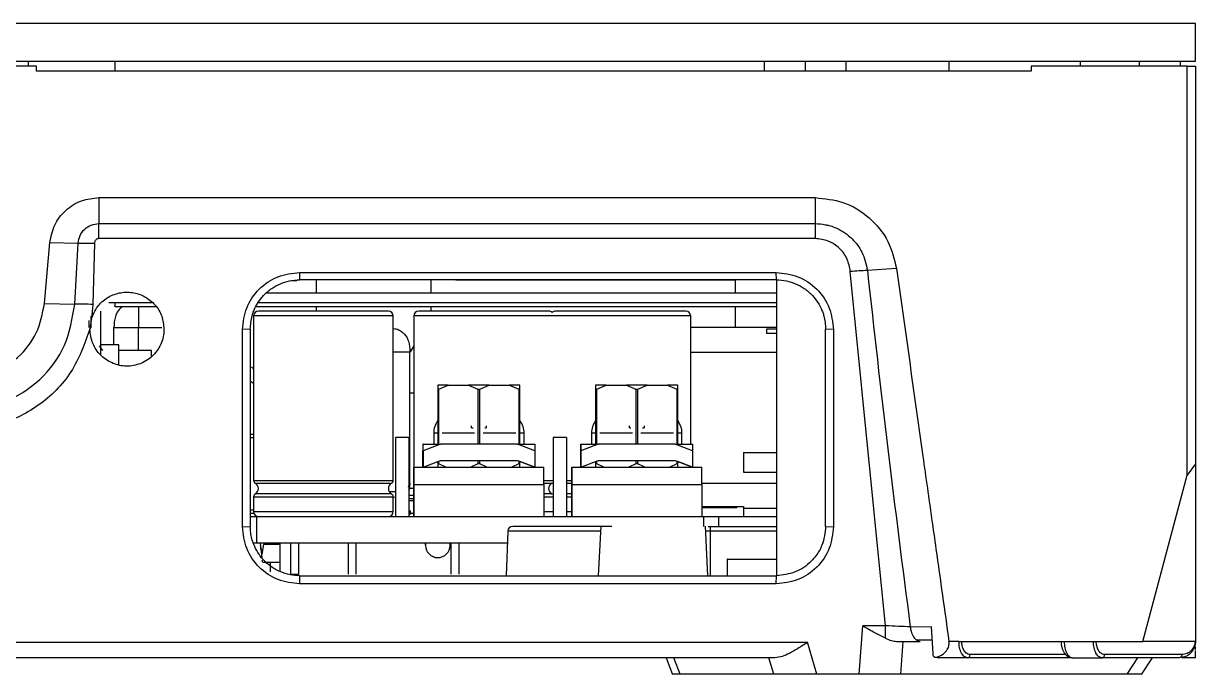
# Model space of a CAD drawing. Header units: millimetres. Extents: x 620 to 19791, y 2539 to 6969.
# Drawn here: x 5158.8 to 5230.1, y 3304.1 to 3343.7 of the extents above; entities that cross this region are included whole.
import ezdxf

# ---------------------------------------------------------------- set-up
doc = ezdxf.new("R2010")
doc.units = ezdxf.units.MM

msp = doc.modelspace()

# ---------------------------------------------------------------- linework, layer by layer
at = {"color": 7, "linetype": 'Continuous', "lineweight": 25}
for p, q in [((5230.09426, 3343.68959), (5080.09426, 3343.68959)), ((5230.09426, 3341.38959), (5230.09426, 3343.68959)), ((5080.09426, 3341.38959), (5230.09426, 3341.38959)), ((5159.09425, 3341.08959), (5159.09425, 3341.38959)), ((5164.34426, 3341.38959), (5164.34426, 3340.78959)), ((5203.84426, 3341.38959), (5203.84426, 3340.78959)), ((5206.34426, 3341.38959), (5206.34426, 3340.78959)), ((5208.84425, 3340.78959), (5208.84425, 3341.38959)), ((5215.09428, 3341.38959), (5215.09428, 3340.78959)), ((5223.09426, 3341.08959), (5223.09426, 3341.38959)), ((5226.66426, 3341.38959), (5226.66426, 3341.08959)), ((5229.16425, 3341.38959), (5229.16425, 3341.08959)), ((5159.59428, 3341.08959), (5150.59427, 3341.08959)), ((5159.59428, 3340.78959), (5159.59428, 3341.08959)), ((5220.09427, 3340.78959), (5159.59428, 3340.78959)), ((5220.09427, 3341.08959), (5220.09427, 3340.78959)), ((5229.59427, 3341.08959), (5220.09427, 3341.08959)), ((5229.59427, 3316.21459), (5229.59427, 3341.08959)), ((5229.59427, 3341.08959), (5230.09426, 3341.08959)), ((5230.09426, 3341.08959), (5230.09426, 3316.88959)), ((5163.38728, 3333.08959), (5206.95333, 3333.08959)), ((5163.38728, 3333.08959), (5163.38731, 3331.51107)), ((5206.95333, 3333.08959), (5206.95327, 3331.51106)), ((5163.38731, 3331.51107), (5206.95327, 3331.51107)), ((5163.38731, 3330.59839), (5163.38731, 3331.51107)), ((5206.95327, 3331.51106), (5206.95327, 3330.59839)), ((5206.95327, 3330.59839), (5163.38731, 3330.59839)), ((5160.0752, 3326.65372), (5160.3987, 3330.35106)), ((5160.3987, 3330.35106), (5162.11964, 3330.32335)), ((5161.91951, 3326.615), (5162.11964, 3330.32335)), ((5163.1207, 3330.32568), (5163.01585, 3326.59101)), ((5175.59452, 3328.53923), (5175.59404, 3328.08958)), ((5175.59452, 3328.5393), (5204.59412, 3328.53939)), ((5204.59447, 3328.08959), (5204.59412, 3328.53931)), ((5211.22549, 3307.03726), (5209.09528, 3328.5931)), ((5211.90442, 3328.78533), (5210.13255, 3328.65935)), ((5175.09426, 3328.03959), (5175.42634, 3328.03959)), ((5204.59447, 3328.08959), (5175.59404, 3328.08959)), ((5176.59427, 3328.03959), (5176.59427, 3327.28959)), ((5183.59427, 3327.28959), (5183.59427, 3328.03959)), ((5185.09428, 3328.08957), (5202.09427, 3328.08958)), ((5202.09427, 3328.08958), (5202.09427, 3327.28959)), ((5204.59426, 3328.08904), (5204.59426, 3310.09136)), ((5173.57869, 3327.28959), (5204.59426, 3327.28959)), ((5160.07523, 3326.65371), (5161.91951, 3326.615)), ((5163.01585, 3326.59101), (5162.93709, 3325.72921)), ((5166.63734, 3326.68959), (5163.99426, 3326.68959)), ((5164.34426, 3326.68959), (5164.34426, 3326.43959)), ((5166.86831, 3326.43959), (5164.34426, 3326.43959)), ((5204.59426, 3326.43959), (5172.95195, 3326.43959)), ((5204.59426, 3326.68959), (5173.11336, 3326.68959)), ((5176.59427, 3326.43959), (5176.59427, 3326.18995)), ((5183.59427, 3326.18995), (5183.59427, 3326.43959)), ((5202.09427, 3326.43959), (5202.09427, 3325.18995)), ((5162.79427, 3325.1809), (5162.79427, 3325.61982)), ((5162.93709, 3325.72921), (5162.84944, 3325.24203)), ((5162.89426, 3325.88626), (5162.89426, 3325.17098)), ((5163.49427, 3323.51174), (5163.49427, 3326.18959)), ((5172.79399, 3325.88995), (5172.79399, 3315.88995)), ((5181.294, 3315.88995), (5181.294, 3325.88995)), ((5182.544, 3325.88995), (5182.544, 3315.88995)), ((5199.38404, 3318.08995), (5199.38404, 3325.88995)), ((5162.84944, 3325.24203), (5162.84431, 3325.10165)), ((5164.2939, 3324.13959), (5164.2939, 3325.18995)), ((5172.59426, 3325.0894), (5172.11984, 3325.06303)), ((5172.12002, 3313.06676), (5172.11993, 3325.06303)), ((5172.59426, 3325.08939), (5172.59426, 3313.08979)), ((5204.59426, 3325.18995), (5199.38404, 3325.18995)), ((5203.99425, 3325.08959), (5203.99425, 3324.83959)), ((5204.59426, 3325.08959), (5203.99425, 3325.08959)), ((5203.99425, 3324.83959), (5204.59426, 3324.83959)), ((5207.59426, 3313.08969), (5207.59426, 3325.08949)), ((5208.06856, 3325.0625), (5207.59429, 3325.08949)), ((5208.0685, 3325.06249), (5208.06862, 3313.06657)), ((5164.59427, 3324.13959), (5163.49427, 3324.13959)), ((5164.59427, 3322.9397), (5164.59427, 3324.13959)), ((5163.40266, 3324.06418), (5163.59819, 3323.78959)), ((5166.59428, 3323.78959), (5164.59427, 3323.78959)), ((5166.59428, 3323.41971), (5166.59428, 3323.78959)), ((5182.29986, 3315.68995), (5182.29986, 3323.68995)), ((5182.544, 3324.07811), (5182.31879, 3323.70488)), ((5172.66599, 3322.78734), (5172.79399, 3322.66439)), ((5184.00026, 3321.68995), (5184.00026, 3321.43995)), ((5184.63178, 3321.68995), (5184.00026, 3321.68995)), ((5184.06517, 3321.43995), (5184.00026, 3321.43995)), ((5184.00026, 3321.43995), (5184.00026, 3318.08995)), ((5184.06517, 3321.43995), (5184.63178, 3321.68995)), ((5184.06517, 3318.08995), (5184.06517, 3321.43995)), ((5184.63178, 3321.68995), (5185.86872, 3321.68995)), ((5185.86872, 3321.68995), (5186.43532, 3321.43995)), ((5187.13177, 3321.68995), (5185.86872, 3321.68995)), ((5186.43532, 3321.43995), (5186.43532, 3318.08995)), ((5186.43532, 3321.43995), (5186.5652, 3321.43995)), ((5186.5652, 3321.43995), (5187.13177, 3321.68995)), ((5186.5652, 3318.08995), (5186.5652, 3321.43995)), ((5187.13177, 3321.68995), (5188.36872, 3321.68995)), ((5188.36872, 3321.68995), (5188.93532, 3321.43995)), ((5189.00026, 3321.68995), (5188.36872, 3321.68995)), ((5188.93532, 3321.43995), (5188.93532, 3318.08995)), ((5189.00026, 3321.43995), (5188.93532, 3321.43995)), ((5189.00026, 3321.43995), (5189.00026, 3321.68995)), ((5189.00026, 3318.08995), (5189.00026, 3321.43995)), ((5193.60224, 3321.68995), (5193.60224, 3321.43995)), ((5194.23379, 3321.68995), (5193.60224, 3321.68995)), ((5193.66718, 3321.43995), (5193.60224, 3321.43995)), ((5193.60224, 3321.43995), (5193.60224, 3318.08995)), ((5193.66718, 3321.43995), (5194.23379, 3321.68995)), ((5193.66718, 3318.08995), (5193.66718, 3321.43995)), ((5194.23379, 3321.68995), (5195.47073, 3321.68995)), ((5195.47073, 3321.68995), (5196.0373, 3321.43995)), ((5196.73378, 3321.68995), (5195.47073, 3321.68995)), ((5196.0373, 3321.43995), (5196.0373, 3318.08995)), ((5196.0373, 3321.43995), (5196.16718, 3321.43995)), ((5196.16718, 3321.43995), (5196.73378, 3321.68995)), ((5196.16718, 3318.08995), (5196.16718, 3321.43995)), ((5196.73378, 3321.68995), (5197.97073, 3321.68995)), ((5197.97073, 3321.68995), (5198.5373, 3321.43995)), ((5198.60224, 3321.68995), (5197.97073, 3321.68995)), ((5198.5373, 3321.43995), (5198.5373, 3318.08995)), ((5198.60224, 3321.43995), (5198.5373, 3321.43995)), ((5198.60224, 3321.43995), (5198.60224, 3321.68995)), ((5198.60224, 3318.08995), (5198.60224, 3321.43995)), ((5186.05123, 3319.09029), (5186.0512, 3319.20985)), ((5195.65324, 3319.09029), (5195.65321, 3319.20985)), ((5172.59405, 3318.68995), (5172.79399, 3318.68995)), ((5181.43425, 3318.48995), (5181.43425, 3313.68995)), ((5182.23424, 3318.48995), (5181.43425, 3318.48995)), ((5182.23424, 3318.48995), (5182.23424, 3313.68995)), ((5183.75025, 3318.7556), (5183.75025, 3318.08995)), ((5186.05123, 3319.09029), (5186.14749, 3319.09029)), ((5186.853, 3319.09029), (5186.95123, 3319.09029)), ((5189.25024, 3318.08995), (5189.25024, 3318.7556)), ((5191.02193, 3318.48995), (5191.02193, 3313.68995)), ((5191.82194, 3318.48995), (5191.02193, 3318.48995)), ((5191.82194, 3318.48995), (5191.82194, 3313.68995)), ((5193.35226, 3318.7556), (5193.35226, 3318.08995)), ((5195.65324, 3319.09029), (5195.7495, 3319.09029)), ((5196.45501, 3319.09029), (5196.55324, 3319.09029)), ((5198.85225, 3318.08995), (5198.85225, 3318.7556)), ((5183.0994, 3318.08995), (5183.09901, 3317.68995)), ((5183.1011, 3318.08995), (5183.0994, 3318.08995)), ((5183.10152, 3317.68995), (5183.1011, 3318.08995)), ((5183.1011, 3318.08995), (5184.164, 3318.08995)), ((5184.164, 3318.08995), (5183.10152, 3317.68995)), ((5188.839, 3318.08995), (5184.164, 3318.08995)), ((5189.90151, 3317.68995), (5188.839, 3318.08995)), ((5188.839, 3318.08995), (5189.90112, 3318.08995)), ((5189.90112, 3318.08995), (5189.90151, 3317.68995)), ((5192.70138, 3318.08995), (5192.70099, 3317.68995)), ((5192.70311, 3318.08995), (5192.70138, 3318.08995)), ((5192.7035, 3317.68995), (5192.70311, 3318.08995)), ((5192.70311, 3318.08995), (5193.76601, 3318.08995)), ((5193.76601, 3318.08995), (5192.7035, 3317.68995)), ((5198.44101, 3318.08995), (5193.76601, 3318.08995)), ((5199.50349, 3317.68995), (5198.44101, 3318.08995)), ((5198.44101, 3318.08995), (5199.5031, 3318.08995)), ((5199.5031, 3318.08995), (5199.50349, 3317.68995)), ((5183.09901, 3316.68995), (5183.09901, 3317.68995)), ((5183.09901, 3316.68995), (5183.0994, 3317.08995)), ((5183.0994, 3317.08995), (5183.1011, 3317.08995)), ((5183.1011, 3317.08995), (5183.10152, 3316.68995)), ((5183.10152, 3317.68995), (5183.10152, 3316.68995)), ((5183.10152, 3316.68995), (5184.164, 3317.08995)), ((5184.00026, 3317.0283), (5184.00026, 3316.88995)), ((5184.06517, 3316.88995), (5184.06517, 3317.05275)), ((5184.164, 3317.08995), (5188.839, 3317.08995)), ((5186.43532, 3317.08995), (5186.43532, 3316.88995)), ((5186.5652, 3316.88995), (5186.5652, 3317.08995)), ((5188.839, 3317.08995), (5189.90151, 3316.68995)), ((5188.93532, 3317.05369), (5188.93532, 3316.88995)), ((5189.00026, 3316.88995), (5189.00026, 3317.02924)), ((5189.89901, 3316.68995), (5189.00026, 3317.0283)), ((5189.90151, 3317.68995), (5189.90151, 3316.68995)), ((5192.70099, 3316.68995), (5192.70099, 3317.68995)), ((5192.70099, 3316.68995), (5192.70138, 3317.08995)), ((5192.70138, 3317.08995), (5192.70311, 3317.08995)), ((5192.70311, 3317.08995), (5192.7035, 3316.68995)), ((5192.7035, 3317.68995), (5192.7035, 3316.68995)), ((5192.7035, 3316.68995), (5193.76601, 3317.08995)), ((5193.60224, 3317.0283), (5193.60224, 3316.88995)), ((5193.66718, 3316.88995), (5193.66718, 3317.05275)), ((5193.76601, 3317.08995), (5198.44101, 3317.08995)), ((5196.0373, 3317.08995), (5196.0373, 3316.88995)), ((5196.16718, 3316.88995), (5196.16718, 3317.08995)), ((5198.44101, 3317.08995), (5199.50349, 3316.68995)), ((5198.5373, 3317.05369), (5198.5373, 3316.88995)), ((5198.60224, 3316.88995), (5198.60224, 3317.02924)), ((5199.50099, 3316.68995), (5198.60224, 3317.0283)), ((5199.50349, 3317.68995), (5199.50349, 3316.68995)), ((5202.59426, 3317.58959), (5202.59426, 3316.38959)), ((5202.59426, 3317.58959), (5204.59426, 3317.58959)), ((5182.54916, 3316.68995), (5182.55133, 3316.68995)), ((5182.55133, 3316.68995), (5190.45133, 3316.68995)), ((5183.10152, 3316.69089), (5183.09901, 3316.68995)), ((5184.00026, 3316.88995), (5184.00026, 3316.68995)), ((5184.06517, 3316.88995), (5184.00026, 3316.88995)), ((5184.48908, 3316.68995), (5184.06517, 3316.88995)), ((5186.43532, 3316.88995), (5186.01141, 3316.68995)), ((5186.5652, 3316.88995), (5186.43532, 3316.88995)), ((5186.98908, 3316.68995), (5186.5652, 3316.88995)), ((5188.93532, 3316.88995), (5188.51141, 3316.68995)), ((5189.00026, 3316.88995), (5188.93532, 3316.88995)), ((5189.00026, 3316.68995), (5189.00026, 3316.88995)), ((5189.89901, 3316.69089), (5189.89901, 3316.68995)), ((5192.15117, 3316.68995), (5192.15334, 3316.68995)), ((5192.15334, 3316.68995), (5200.05334, 3316.68995)), ((5192.7035, 3316.69089), (5192.70099, 3316.68995)), ((5193.60224, 3316.88995), (5193.60224, 3316.68995)), ((5193.66718, 3316.88995), (5193.60224, 3316.88995)), ((5194.09109, 3316.68995), (5193.66718, 3316.88995)), ((5196.0373, 3316.88995), (5195.61342, 3316.68995)), ((5196.16718, 3316.88995), (5196.0373, 3316.88995)), ((5196.59109, 3316.68995), (5196.16718, 3316.88995)), ((5198.5373, 3316.88995), (5198.11342, 3316.68995)), ((5198.60224, 3316.88995), (5198.5373, 3316.88995)), ((5198.60224, 3316.68995), (5198.60224, 3316.88995)), ((5199.38404, 3316.68995), (5199.38404, 3316.73398)), ((5199.50099, 3316.69089), (5199.50099, 3316.68995)), ((5202.59426, 3316.38959), (5204.59426, 3316.38959)), ((5230.09426, 3316.88959), (5229.59427, 3316.21459)), ((5230.09426, 3316.88959), (5230.09426, 3306.08959)), ((5182.29986, 3315.68995), (5182.23424, 3315.18082)), ((5182.54877, 3313.68995), (5182.54877, 3315.63995)), ((5182.54907, 3315.63995), (5182.54907, 3313.68995)), ((5182.55133, 3315.88995), (5182.54916, 3315.88995)), ((5182.55142, 3313.68995), (5182.55142, 3315.63995)), ((5182.55172, 3315.63995), (5182.55172, 3313.68995)), ((5182.55172, 3315.63995), (5190.45172, 3315.63995)), ((5190.45172, 3315.63995), (5190.45172, 3313.68995)), ((5190.98992, 3315.71348), (5191.02193, 3315.69424)), ((5192.15078, 3313.68995), (5192.15078, 3315.63995)), ((5192.15108, 3315.63995), (5192.15108, 3313.68995)), ((5192.15334, 3315.88995), (5192.15117, 3315.88995)), ((5192.15343, 3313.68995), (5192.15343, 3315.63995)), ((5192.15373, 3315.63995), (5192.15373, 3313.68995)), ((5192.15373, 3315.63995), (5200.05373, 3315.63995)), ((5200.05373, 3315.63995), (5200.05373, 3313.68995)), ((5226.89427, 3306.08959), (5229.59427, 3316.21459)), ((5172.79399, 3314.88995), (5172.79399, 3313.98995)), ((5181.294, 3313.98995), (5181.294, 3314.88995)), ((5182.544, 3314.88995), (5182.544, 3313.98995)), ((5191.02193, 3315.08565), (5190.98992, 3315.06642)), ((5182.544, 3314.63995), (5182.23424, 3314.63995)), ((5200.05373, 3314.28995), (5202.1939, 3314.28995)), ((5200.05373, 3314.23995), (5202.1939, 3314.23995)), ((5202.1939, 3314.28995), (5202.1939, 3314.23995)), ((5202.1939, 3314.28995), (5202.5939, 3314.28995)), ((5202.5939, 3314.28995), (5202.5939, 3313.68995)), ((5202.5939, 3314.18995), (5204.59426, 3314.18995)), ((5172.59405, 3313.88995), (5172.81116, 3313.88995)), ((5172.99427, 3312.08959), (5172.99427, 3313.68995)), ((5173.02326, 3313.68995), (5200.16424, 3313.68995)), ((5182.28824, 3314.03995), (5182.23424, 3314.03995)), ((5182.28824, 3313.98995), (5182.28824, 3314.03995)), ((5182.28824, 3313.81995), (5182.28824, 3313.98995)), ((5182.33825, 3313.98995), (5182.28824, 3313.98995)), ((5182.33825, 3313.81995), (5182.33825, 3313.98995)), ((5182.33825, 3313.88995), (5182.54877, 3313.88995)), ((5182.544, 3313.98995), (5182.54877, 3313.93664)), ((5201.09425, 3313.68995), (5204.59426, 3313.68995)), ((5201.09425, 3313.08959), (5201.09425, 3313.68995)), ((5172.11996, 3313.06677), (5172.59426, 3313.08979)), ((5188.25875, 3312.80006), (5188.1641, 3310.08959)), ((5193.90888, 3313.09309), (5193.75149, 3310.08959)), ((5200.43705, 3310.08959), (5200.27963, 3313.09309)), ((5200.45484, 3313.08959), (5200.59426, 3313.08959)), ((5200.59426, 3312.80006), (5200.59426, 3313.08959)), ((5207.59426, 3313.08969), (5208.06868, 3313.06657)), ((5172.77623, 3312.08959), (5173.02326, 3312.08959)), ((5173.02326, 3312.08959), (5172.99427, 3312.08959)), ((5173.02326, 3312.08959), (5188.23395, 3312.08959)), ((5173.194, 3312.08959), (5173.29613, 3311.19582)), ((5173.39967, 3311.98959), (5173.29387, 3311.38959)), ((5174.39426, 3311.98959), (5173.39967, 3311.98959)), ((5173.79386, 3312.08959), (5173.79386, 3311.98959)), ((5173.89385, 3311.98959), (5173.89385, 3312.08959)), ((5174.39426, 3312.08959), (5174.39426, 3310.34104)), ((5175.04401, 3312.08959), (5175.04401, 3310.18995)), ((5175.544, 3310.18995), (5175.544, 3312.08959)), ((5178.544, 3312.08959), (5178.544, 3310.18995)), ((5179.04399, 3310.18995), (5179.04399, 3312.08959)), ((5183.24877, 3311.93995), (5183.24877, 3312.08959)), ((5183.24907, 3312.08959), (5183.24907, 3311.93995)), ((5183.25142, 3311.93995), (5183.25142, 3312.08959)), ((5183.25172, 3312.08959), (5183.25172, 3311.93995)), ((5184.75173, 3311.93995), (5184.75173, 3312.08959)), ((5184.79399, 3312.08959), (5184.79399, 3310.18995)), ((5185.29401, 3310.18995), (5185.29401, 3312.08959)), ((5173.24386, 3311.65316), (5173.24386, 3311.78959)), ((5173.33795, 3311.63959), (5173.24541, 3311.63959)), ((5173.29387, 3311.33959), (5173.27971, 3311.33959)), ((5183.24907, 3311.93995), (5183.24877, 3311.93995)), ((5183.25172, 3311.93995), (5183.25142, 3311.93995)), ((5173.36668, 3310.88959), (5173.31488, 3311.03188)), ((5174.39426, 3310.88959), (5173.36668, 3310.88959)), ((5173.79383, 3310.88959), (5173.79383, 3310.31959)), ((5184.00143, 3311.18995), (5184.00172, 3311.18995)), ((5201.59427, 3311.09147), (5201.59427, 3310.08959)), ((5175.04401, 3310.18995), (5175.544, 3310.18995)), ((5175.59407, 3310.0896), (5175.59464, 3309.5902)), ((5175.59407, 3310.08959), (5204.59447, 3310.08959)), ((5204.59382, 3309.5903), (5204.59447, 3310.08961)), ((5204.59382, 3309.59021), (5175.59464, 3309.59012)), ((5209.64224, 3304.08959), (5209.8497, 3307.03728)), ((5211.22549, 3307.03726), (5209.8497, 3307.03728)), ((5211.22549, 3306.28821), (5211.22549, 3307.03726)), ((5212.74183, 3306.9802), (5214.02011, 3306.99448)), ((5214.02113, 3306.99468), (5214.10737, 3305.33061)), ((5103.6899, 3306.03725), (5206.49863, 3306.03725)), ((5207.05236, 3304.08959), (5206.49863, 3306.03725)), ((5212.17025, 3304.08959), (5212.31098, 3306.08959)), ((5213.11606, 3306.18094), (5214.06351, 3306.17708)), ((5215.70561, 3306.08959), (5215.09452, 3306.08962)), ((5215.70561, 3306.08959), (5222.10834, 3306.08959)), ((5222.10834, 3306.08959), (5223.88689, 3306.08959)), ((5223.88689, 3306.08959), (5226.89427, 3306.08959)), ((5230.09426, 3306.08959), (5226.89427, 3306.08959)), ((5204.50754, 3305.08959), (5105.68098, 3305.08959)), ((5197.89703, 3305.08811), (5198.27698, 3304.07392)), ((5198.73987, 3304.08959), (5198.36525, 3305.08959)), ((5204.43229, 3304.08959), (5204.14797, 3305.08959)), ((5214.29951, 3305.12653), (5214.43678, 3305.08959)), ((5216.21529, 3305.08959), (5214.43678, 3305.08959)), ((5216.21529, 3305.08959), (5216.01356, 3305.17129)), ((5222.44299, 3305.08959), (5216.21529, 3305.08959)), ((5222.61799, 3305.08959), (5224.39654, 3305.08959)), ((5224.39654, 3305.08959), (5224.19483, 3305.17129)), ((5229.09428, 3305.08959), (5224.39654, 3305.08959)), ((5229.26293, 3305.28959), (5224.56522, 3305.28959)), ((5226.81258, 3304.073), (5227.46799, 3305.08959)), ((5204.43229, 3304.08959), (5198.73987, 3304.08959)), ((5209.64224, 3304.08959), (5207.05236, 3304.08959)), ((5225.94295, 3304.08959), (5212.17025, 3304.08959)), ((5226.81225, 3304.0725), (5226.81258, 3304.073))]:
    msp.add_line(p, q, dxfattribs=at)
at = {"color": 8, "linetype": 'Continuous', "lineweight": 25}
for p, q in [((5181.294, 3325.88995), (5172.79399, 3325.88995)), ((5190.95812, 3325.88995), (5182.544, 3325.88995)), ((5199.38404, 3325.88995), (5190.95812, 3325.88995)), ((5165.79388, 3323.78959), (5165.79388, 3325.18995)), ((5165.79388, 3325.18995), (5167.21631, 3325.18995)), ((5199.38404, 3323.68995), (5204.59426, 3323.68995)), ((5182.544, 3321.18995), (5182.29986, 3321.18995)), ((5172.59405, 3318.48995), (5172.79399, 3318.48995)), ((5184.00026, 3318.7556), (5183.75025, 3318.7556)), ((5186.24241, 3318.7556), (5184.25808, 3318.7556)), ((5188.74241, 3318.7556), (5186.75808, 3318.7556)), ((5189.25024, 3318.7556), (5189.00026, 3318.7556)), ((5193.60224, 3318.7556), (5193.35226, 3318.7556)), ((5195.84442, 3318.7556), (5193.86009, 3318.7556)), ((5198.34442, 3318.7556), (5196.36009, 3318.7556)), ((5198.85225, 3318.7556), (5198.60224, 3318.7556)), ((5172.79399, 3315.88995), (5181.294, 3315.88995)), ((5172.89988, 3315.71348), (5181.18812, 3315.71348)), ((5182.21692, 3315.4741), (5182.29986, 3315.68995)), ((5182.29986, 3315.68995), (5182.23799, 3315.3652)), ((5182.544, 3315.88995), (5182.54916, 3315.88995)), ((5182.55142, 3315.63995), (5182.54907, 3315.63995)), ((5190.44907, 3315.71348), (5190.93813, 3315.71348)), ((5190.44916, 3315.88995), (5190.95812, 3315.88995)), ((5190.95812, 3315.88995), (5191.02193, 3315.88995)), ((5190.98992, 3315.71348), (5191.02193, 3315.71348)), ((5191.82194, 3315.88995), (5192.15117, 3315.88995)), ((5191.82194, 3315.71348), (5192.15078, 3315.71348)), ((5192.15343, 3315.63995), (5192.15108, 3315.63995)), ((5204.59426, 3315.68995), (5200.05373, 3315.68995)), ((5172.79399, 3314.88995), (5181.294, 3314.88995)), ((5181.18812, 3315.06642), (5172.89988, 3315.06642)), ((5181.05454, 3315.20169), (5181.43425, 3315.2192)), ((5181.43425, 3314.85944), (5181.19291, 3314.83959)), ((5182.23424, 3315.4139), (5182.55142, 3315.4139)), ((5182.55902, 3314.96599), (5182.23424, 3314.96599)), ((5182.544, 3314.88995), (5182.55142, 3314.88995)), ((5190.93813, 3315.06642), (5190.44907, 3315.06642)), ((5190.44907, 3314.88995), (5190.95812, 3314.88995)), ((5190.95812, 3314.88995), (5191.02193, 3314.88995)), ((5191.02193, 3315.06642), (5190.98992, 3315.06642)), ((5192.15343, 3315.06642), (5191.82194, 3315.06642)), ((5191.82194, 3314.88995), (5192.15343, 3314.88995)), ((5182.23424, 3314.78683), (5182.544, 3314.78683)), ((5172.59405, 3314.08995), (5172.79399, 3314.08995)), ((5172.79399, 3313.98995), (5181.294, 3313.98995)), ((5182.28824, 3313.98995), (5182.23424, 3313.98995)), ((5182.544, 3313.98995), (5182.55142, 3313.98995)), ((5190.44907, 3313.98995), (5190.95812, 3313.98995)), ((5190.95812, 3313.98995), (5191.02193, 3313.98995)), ((5191.82194, 3313.98995), (5192.15343, 3313.98995)), ((5200.16424, 3313.68995), (5200.16424, 3313.08959)), ((5193.89353, 3312.80006), (5188.25875, 3312.80006)), ((5200.59426, 3312.80006), (5200.29498, 3312.80006)), ((5200.59426, 3310.08959), (5200.59426, 3312.80006)), ((5204.59426, 3312.80006), (5200.59426, 3312.80006)), ((5222.21295, 3305.28959), (5216.38397, 3305.28959)), ((5225.94295, 3304.08959), (5226.58766, 3305.08959))]:
    msp.add_line(p, q, dxfattribs=at)
at = {"color": 7, "linetype": 'Continuous', "lineweight": 25, "flags": 128}
for points in [[(5182.544, 3324.07811), (5182.45221, 3323.93518), (5182.32522, 3323.7167)], [(5182.544, 3315.88995), (5182.54582, 3315.86301), (5182.54877, 3315.84647)], [(5190.93813, 3315.71348), (5190.96104, 3315.72776), (5190.96402, 3315.72996)], [(5190.96402, 3315.72996), (5190.967, 3315.72776), (5190.98992, 3315.71348)], [(5182.54877, 3314.93339), (5182.54582, 3314.91689), (5182.544, 3314.88995)], [(5190.96402, 3315.04994), (5190.96104, 3315.05213), (5190.93813, 3315.06642)], [(5190.98992, 3315.06642), (5190.967, 3315.05213), (5190.96402, 3315.04994)], [(5190.74399, 3313.68995), (5190.80252, 3313.69571), (5190.85769, 3313.71232)]]:
    msp.add_lwpolyline(points, dxfattribs=at)
at = {"color": 7, "linetype": 'Continuous', "lineweight": 25}
for centre, radius, start, end in [((5173.094, 3325.88995), 0.3, 90, 180), ((5180.994, 3325.88995), 0.3, 0, 90), ((5182.844, 3325.88995), 0.3, 90, 180), ((5190.744, 3325.88995), 0.3, 42.8296559, 90), ((5191.18403, 3325.88995), 0.3, 90, 137.1703441), ((5199.08403, 3325.88995), 0.3, 0, 90), ((5185.05025, 3318.7556), 1.3, 143.8710725, 180), ((5187.95025, 3318.7556), 1.3, 0, 36.1289275), ((5194.65225, 3318.7556), 1.3, 143.8710725, 180), ((5197.55225, 3318.7556), 1.3, 0, 36.1289275), ((5903.03561, 3315.8991), 720.48689, 179.93710897, 180.02060895), ((4462.06488, 3315.8991), 720.48689, 359.97939105, 0.06289103), ((4469.96488, 3315.8991), 720.48689, 359.97939105, 0.06289103), ((5912.63762, 3315.8991), 720.48689, 179.93710897, 180.02060895), ((4471.66689, 3315.8991), 720.48689, 359.97939105, 0.06289103), ((4479.56689, 3315.8991), 720.48689, 359.97939105, 0.06289103), ((5172.994, 3315.88995), 0.2, 180, 241.9275131), ((5172.72734, 3315.38995), 0.36667, 298.0724869, 61.9275131), ((5181.36067, 3315.38995), 0.36667, 118.0724869, 241.9275131), ((5181.094, 3315.88995), 0.2, 298.0724869, 0), ((5350.88672, 3315.70474), 168.33766, 179.9369641, 180.0220548), ((5014.21378, 3315.70474), 168.33766, 359.9779452, 0.0630359), ((5191.11067, 3315.38995), 0.36667, 118.0724869, 241.9275131), ((5360.48873, 3315.70474), 168.33766, 179.9369641, 180.0220548), ((5023.81579, 3315.70474), 168.33766, 359.9779452, 0.0630359), ((5172.994, 3314.88995), 0.2, 118.0724869, 180), ((5181.094, 3314.88995), 0.2, 0, 61.9275131), ((5173.094, 3313.98995), 0.3, 180, 270), ((5180.994, 3313.98995), 0.3, 270, 0), ((5182.28825, 3313.98995), 0.05, 0.00001, 90), ((5188.55857, 3312.78959), 0.3, 90, 177.9999997), ((5172.94387, 3311.78959), 0.3, 0.000005, 26.147526), ((5183.99879, 3311.93997), 0.75002, 180.0015941, 269.9988328), ((5183.99907, 3311.93996), 0.75001, 180.0006468, 269.9997801), ((5184.00144, 3311.93997), 0.75002, 180.0015941, 269.9988328), ((5184.00172, 3311.93995), 0.75001, 180.0003867, 359.9996133), ((5216.19817, 3305.27516), 0.18636, 275.270621, 4.4403327)]:
    msp.add_arc(centre, radius, start, end, dxfattribs=at)
for points, knots in [([(5160.3987, 3330.35106), (5160.47203, 3330.71642), (5160.61995, 3331.45352), (5161.32808, 3332.36178), (5162.29175, 3332.97183), (5163.02749, 3333.05091), (5163.38728, 3333.08959)], [0, 0, 0, 0, 0.24972804, 0.50381241, 0.75735373, 1, 1, 1, 1]), ([(5206.95333, 3333.08959), (5207.53041, 3333.0313), (5208.7236, 3332.9108), (5210.30139, 3331.94107), (5211.48121, 3330.51353), (5211.76652, 3329.34871), (5211.90451, 3328.78535)], [0, 0, 0, 0, 0.24182564, 0.50000142, 0.75817484, 1, 1, 1, 1]), ([(5162.11964, 3330.32335), (5162.14826, 3330.48135), (5162.20544, 3330.79698), (5162.49952, 3331.18897), (5162.90973, 3331.45653), (5163.22807, 3331.49288), (5163.38731, 3331.51107)], [0, 0, 0, 0, 0.250470224, 0.500354647, 0.750061152, 1, 1, 1, 1]), ([(5206.95327, 3331.51105), (5207.16721, 3331.49888), (5207.45029, 3331.48276), (5207.84685, 3331.38691), (5208.38783, 3331.21383), (5208.81651, 3330.93161), (5209.09729, 3330.67983), (5209.10739, 3330.67079), (5209.14495, 3330.63679), (5209.42177, 3330.37452), (5209.89799, 3329.75388), (5210.05066, 3329.04139), (5210.13252, 3328.65935)], [0, 0, 0, 0, 0.13748734, 0.18192501, 0.26232975, 0.50275069, 0.50299985, 0.5051907, 0.5114829, 0.535629, 0.75099878, 1, 1, 1, 1]), ([(5163.38731, 3330.59839), (5163.35331, 3330.59489), (5163.285, 3330.58785), (5163.19779, 3330.52705), (5163.14621, 3330.45432), (5163.12263, 3330.384), (5163.12135, 3330.34528), (5163.1207, 3330.32568)], [0, 0, 0, 0, 0.238989766, 0.480193257, 0.72612164, 0.861413001, 1, 1, 1, 1]), ([(5209.09528, 3328.5931), (5209.04781, 3328.85749), (5208.95257, 3329.38797), (5208.45523, 3330.04625), (5207.76565, 3330.50826), (5207.22426, 3330.56833), (5206.95327, 3330.59839)], [0, 0, 0, 0, 0.248126138, 0.497842662, 0.748650843, 1, 1, 1, 1]), ([(5162.11964, 3330.32335), (5162.28107, 3330.3216), (5162.6039, 3330.3181), (5162.94845, 3330.32316), (5163.1207, 3330.32568)], [0, 0, 0, 0, 0.5000738, 1, 1, 1, 1]), ([(5172.11993, 3325.06303), (5172.17212, 3325.51108), (5172.27794, 3326.41951), (5173.07576, 3327.57991), (5174.23617, 3328.3793), (5175.14582, 3328.48645), (5175.59452, 3328.5393)], [0, 0, 0, 0, 0.24659197, 0.49997173, 0.75335042, 1, 1, 1, 1]), ([(5204.59412, 3328.53939), (5205.04276, 3328.48651), (5205.95234, 3328.37931), (5207.1127, 3327.57995), (5207.91067, 3326.41939), (5208.01636, 3325.51073), (5208.0685, 3325.06249)], [0, 0, 0, 0, 0.24659988, 0.49996062, 0.75332931, 1, 1, 1, 1]), ([(5210.13252, 3328.65935), (5209.96671, 3328.65032), (5209.63319, 3328.63216), (5209.27527, 3328.60617), (5209.09528, 3328.5931)], [0, 0, 0, 0, 0.49713998, 1, 1, 1, 1]), ([(5210.13252, 3328.65935), (5210.53556, 3325.04291), (5211.34176, 3317.80906), (5212.27486, 3310.5901), (5212.74147, 3306.98013)], [0, 0, 0, 0, 0.49993236, 1, 1, 1, 1]), ([(5211.90451, 3328.78535), (5212.43855, 3324.97749), (5213.06353, 3320.5212), (5213.8635, 3314.82844), (5214.39445, 3311.07129), (5214.83138, 3307.96213), (5215.09452, 3306.08962)], [0, 0, 0, 0, 0.5033144, 0.58902267, 0.75248553, 1, 1, 1, 1]), ([(5172.59426, 3325.08939), (5172.61402, 3325.36053), (5172.63965, 3325.71215), (5172.76307, 3326.08718), (5172.93705, 3326.53361), (5173.28106, 3327.06584), (5173.87297, 3327.57385), (5174.41357, 3327.86729), (5174.98909, 3328.05361), (5175.3883, 3328.07735), (5175.59404, 3328.08959)], [0, 0, 0, 0, 0.17254212, 0.22376537, 0.25146996, 0.47877099, 0.6178032, 0.74587936, 0.86903353, 1, 1, 1, 1]), ([(5204.59447, 3328.08959), (5204.80076, 3328.07729), (5205.20073, 3328.05344), (5205.77808, 3327.86611), (5206.32085, 3327.57051), (5206.91436, 3327.05831), (5207.25715, 3326.52343), (5207.42881, 3326.07735), (5207.5497, 3325.70645), (5207.57484, 3325.35832), (5207.59426, 3325.08949)], [0, 0, 0, 0, 0.13131774, 0.25460694, 0.38350156, 0.52341681, 0.75150409, 0.77843821, 0.82890835, 1, 1, 1, 1]), ([(5162.93709, 3325.72921), (5163.03992, 3325.97794), (5163.24551, 3326.47523), (5163.85971, 3327.02509), (5164.60997, 3327.3367), (5165.42582, 3327.3637), (5166.1998, 3327.10485), (5166.82944, 3326.59251), (5167.2609, 3325.89131), (5167.31645, 3325.3568), (5167.34422, 3325.08949)], [0, 0, 0, 0, 0.12517165, 0.25026306, 0.37523326, 0.5001543, 0.62506313, 0.75001879, 0.87498783, 1, 1, 1, 1]), ([(5162.84303, 3325.10166), (5162.51724, 3324.1958), (5161.86788, 3322.39027), (5159.79241, 3320.32019), (5157.1817, 3319.08044), (5154.27619, 3318.87984), (5151.4585, 3319.65945), (5149.15267, 3321.40236), (5147.57448, 3323.81709), (5147.30704, 3325.66342), (5147.17267, 3326.59104)], [0, 0, 0, 0, 0.126286201, 0.251710009, 0.376536501, 0.50173317, 0.629027651, 0.755157616, 0.876986873, 1, 1, 1, 1]), ([(5148.26901, 3326.615), (5148.41276, 3325.75615), (5148.69972, 3324.04161), (5150.30454, 3321.91165), (5152.51136, 3320.50475), (5155.09425, 3320.01474), (5157.67715, 3320.50474), (5159.88398, 3321.91163), (5161.4888, 3324.04159), (5161.77577, 3325.75614), (5161.91951, 3326.615)], [0, 0, 0, 0, 0.1255407, 0.25061939, 0.3753868, 0.49999899, 0.6246125, 0.74937965, 0.87445807, 1, 1, 1, 1]), ([(5150.11332, 3326.6537), (5150.23584, 3326.03877), (5150.48012, 3324.81265), (5151.65846, 3323.30657), (5153.24927, 3322.31867), (5155.09426, 3321.97515), (5156.93925, 3322.31866), (5158.53007, 3323.30657), (5159.70841, 3324.81265), (5159.95269, 3326.03878), (5160.0752, 3326.65372)], [0, 0, 0, 0, 0.126064112, 0.251364311, 0.375840085, 0.499998501, 0.624158902, 0.748634677, 0.873934976, 1, 1, 1, 1]), ([(5163.01585, 3326.59101), (5162.82564, 3326.59688), (5162.44574, 3326.60859), (5162.09476, 3326.61286), (5161.91951, 3326.615)], [0, 0, 0, 0, 0.50068638, 1, 1, 1, 1]), ([(5164.80495, 3326.43959), (5164.75398, 3326.40384), (5164.63173, 3326.3181), (5164.48711, 3326.11906), (5164.32123, 3325.74386), (5164.30524, 3325.41978), (5164.2939, 3325.18995)], [0, 0, 0, 0, 0.13215861, 0.31699922, 0.51562688, 1, 1, 1, 1]), ([(5180.46481, 3326.18995), (5180.22161, 3326.18995), (5179.72156, 3326.18995), (5178.57986, 3326.18995), (5177.29521, 3326.18995), (5176.00433, 3326.18995), (5174.81944, 3326.18995), (5173.85584, 3326.18995), (5173.213, 3326.18995), (5173.13295, 3326.18995), (5173.09401, 3326.18995)], [0, 0, 0, 0, 0.12159268, 0.24999943, 0.37840934, 0.50000006, 0.62159388, 0.74999963, 0.87840758, 1, 1, 1, 1]), ([(5180.99401, 3326.18995), (5180.97081, 3326.18995), (5180.92439, 3326.18995), (5180.61801, 3326.18995), (5180.46481, 3326.18995)], [0, 0, 0, 0, 0.50000469, 1, 1, 1, 1]), ([(5190.21479, 3326.18995), (5189.97159, 3326.18995), (5189.47154, 3326.18995), (5188.32985, 3326.18995), (5187.0452, 3326.18995), (5185.75432, 3326.18995), (5184.56945, 3326.18995), (5183.60581, 3326.18995), (5182.96303, 3326.18995), (5182.88294, 3326.18995), (5182.84399, 3326.18995)], [0, 0, 0, 0, 0.12159285, 0.24999977, 0.37840704, 0.5000008, 0.62159214, 0.75000019, 0.87840695, 1, 1, 1, 1]), ([(5190.74399, 3326.18995), (5190.7208, 3326.18995), (5190.67441, 3326.18995), (5190.368, 3326.18995), (5190.21479, 3326.18995)], [0, 0, 0, 0, 0.50000099, 1, 1, 1, 1]), ([(5198.55482, 3326.18995), (5198.31162, 3326.18995), (5197.81157, 3326.18995), (5196.66988, 3326.18995), (5195.38523, 3326.18995), (5194.09435, 3326.18995), (5192.90948, 3326.18995), (5191.94585, 3326.18995), (5191.30306, 3326.18995), (5191.22297, 3326.18995), (5191.18402, 3326.18995)], [0, 0, 0, 0, 0.12159287, 0.24999983, 0.37840696, 0.50000068, 0.62159205, 0.75000013, 0.87840693, 1, 1, 1, 1]), ([(5199.08402, 3326.18995), (5199.06083, 3326.18995), (5199.01444, 3326.18995), (5198.70803, 3326.18995), (5198.55482, 3326.18995)], [0, 0, 0, 0, 0.49999753, 1, 1, 1, 1]), ([(5167.34422, 3325.08949), (5167.33482, 3324.93051), (5167.31604, 3324.61283), (5167.16072, 3324.1642), (5166.9294, 3323.76056), (5166.6224, 3323.41648), (5166.24985, 3323.1391), (5165.6978, 3322.8918), (5164.9611, 3322.78056), (5164.13, 3323.00558), (5163.44169, 3323.48535), (5163.04969, 3324.08314), (5162.86905, 3324.63984), (5162.85172, 3324.94743), (5162.84303, 3325.10166)], [0, 0, 0, 0, 0.067505084, 0.134882939, 0.199724505, 0.264413948, 0.329584809, 0.395641738, 0.520225862, 0.63729854, 0.753162868, 0.86939012, 0.934507097, 1, 1, 1, 1]), ([(5164.2939, 3325.18995), (5164.3055, 3325.18995), (5164.32186, 3325.18995), (5164.48623, 3325.18995), (5164.64961, 3325.18995), (5164.86358, 3325.18995), (5165.24081, 3325.18995), (5165.56439, 3325.18995), (5165.79388, 3325.18995)], [0, 0, 0, 0, 0.27906813, 0.39350551, 0.50000087, 0.60649101, 0.72092761, 1, 1, 1, 1]), ([(5181.294, 3325.12284), (5181.35499, 3325.11762), (5181.50932, 3325.1044), (5181.7295, 3324.99479), (5181.94432, 3324.83495), (5182.10744, 3324.62003), (5182.27191, 3324.24316), (5182.28826, 3323.91949), (5182.29986, 3323.68995)], [0, 0, 0, 0, 0.093975, 0.23779187, 0.37163521, 0.50546224, 0.64928135, 1, 1, 1, 1]), ([(5186.9512, 3319.214), (5186.95121, 3319.19557), (5186.95124, 3319.1569), (5186.95123, 3319.11318), (5186.95123, 3319.09029)], [0, 0, 0, 0, 0.4766254, 1, 1, 1, 1]), ([(5196.55321, 3319.214), (5196.55322, 3319.19557), (5196.55325, 3319.1569), (5196.55324, 3319.11318), (5196.55324, 3319.09029)], [0, 0, 0, 0, 0.4766254, 1, 1, 1, 1]), ([(5172.59426, 3313.68995), (5172.6159, 3313.68995), (5172.72988, 3313.68995), (5172.87594, 3313.68995), (5172.99427, 3313.68995)], [0, 0, 0, 0, 0.18984504, 1, 1, 1, 1]), ([(5200.16424, 3313.68995), (5200.2804, 3313.68995), (5200.45957, 3313.68995), (5200.6749, 3313.68995), (5200.82211, 3313.68995), (5200.94232, 3313.68995), (5201.05909, 3313.68995), (5201.08043, 3313.68995), (5201.09425, 3313.68995)], [0, 0, 0, 0, 0.23963115, 0.36963202, 0.50000053, 0.6300082, 0.76037176, 1, 1, 1, 1]), ([(5175.59464, 3309.59012), (5175.14604, 3309.64305), (5174.23652, 3309.75037), (5173.0759, 3310.54941), (5172.27801, 3311.71004), (5172.1722, 3312.61863), (5172.12002, 3313.06676)], [0, 0, 0, 0, 0.24659303, 0.49996437, 0.75337552, 1, 1, 1, 1]), ([(5175.59407, 3310.08959), (5175.4041, 3310.10015), (5174.9954, 3310.12288), (5174.38867, 3310.31742), (5173.82615, 3310.63775), (5173.24242, 3311.16252), (5172.80641, 3311.86448), (5172.61395, 3312.58254), (5172.59923, 3312.96168), (5172.59426, 3313.08979)], [0, 0, 0, 0, 0.12098626, 0.2602841, 0.40175283, 0.53112822, 0.75790815, 0.91819663, 1, 1, 1, 1]), ([(5194.59427, 3313.08959), (5193.83501, 3313.08959), (5192.66701, 3313.08959), (5191.26179, 3313.08959), (5190.29482, 3313.08959), (5189.51587, 3313.08959), (5188.76322, 3313.08959), (5188.63921, 3313.08959), (5188.55859, 3313.08959)], [0, 0, 0, 0, 0.23945631, 0.36836203, 0.50000098, 0.63163894, 0.76054398, 1, 1, 1, 1]), ([(5200.59426, 3313.08959), (5200.99697, 3313.08959), (5201.81077, 3313.08959), (5202.97984, 3313.08959), (5203.93318, 3313.08959), (5204.41542, 3313.08959), (5204.59426, 3313.08959)], [0, 0, 0, 0, 0.27448029, 0.55466182, 0.83484338, 1, 1, 1, 1]), ([(5208.06862, 3313.06657), (5208.01641, 3312.61856), (5207.91055, 3311.7101), (5207.11276, 3310.54952), (5205.95208, 3309.7504), (5205.04246, 3309.64312), (5204.59382, 3309.59021)], [0, 0, 0, 0, 0.2465681, 0.4999774, 0.7533766, 1, 1, 1, 1]), ([(5207.59426, 3313.08969), (5207.55039, 3312.69634), (5207.47905, 3312.05652), (5207.07428, 3311.36865), (5206.56476, 3310.7774), (5205.77073, 3310.22345), (5204.98623, 3310.13417), (5204.59447, 3310.08959)], [0, 0, 0, 0, 0.250188359, 0.406952392, 0.501145476, 0.750886696, 1, 1, 1, 1]), ([(5201.61597, 3311.08959), (5201.60967, 3311.08959), (5201.58148, 3311.08959), (5201.74477, 3311.08959), (5202.10409, 3311.08959), (5202.66519, 3311.08959), (5203.38726, 3311.08959), (5204.04768, 3311.08959), (5204.47696, 3311.08959), (5204.59426, 3311.08959)], [0, 0, 0, 0, 0.05084686, 0.227403, 0.40395583, 0.58050789, 0.75706308, 0.93361544, 1, 1, 1, 1]), ([(5211.22549, 3306.28821), (5211.01525, 3306.38951), (5210.5662, 3306.60588), (5210.09845, 3306.8875), (5209.8497, 3307.03728)], [0, 0, 0, 0, 0.4681894, 1, 1, 1, 1]), ([(5212.74147, 3306.98013), (5212.50929, 3306.98749), (5212.04447, 3307.00224), (5211.49866, 3307.02558), (5211.22549, 3307.03726)], [0, 0, 0, 0, 0.49952446, 1, 1, 1, 1]), ([(5211.22549, 3306.28821), (5211.35034, 3306.23291), (5211.58835, 3306.1275), (5211.80554, 3306.1018), (5211.9088, 3306.08959)], [0, 0, 0, 0, 0.52458021, 1, 1, 1, 1]), ([(5206.49863, 3306.03725), (5206.29301, 3305.90298), (5205.91906, 3305.65878), (5205.40346, 3305.35805), (5204.93251, 3305.14497), (5204.65293, 3305.10854), (5204.50754, 3305.08959)], [0, 0, 0, 0, 0.29407022, 0.53480847, 0.75807932, 1, 1, 1, 1]), ([(5211.9088, 3306.08959), (5212.16603, 3306.08959), (5212.67987, 3306.08959), (5213.12137, 3306.08959), (5213.34184, 3306.08959)], [0, 0, 0, 0, 0.50062067, 1, 1, 1, 1]), ([(5213.11281, 3306.18286), (5213.1502, 3306.15756), (5213.21316, 3306.11495), (5213.29104, 3306.09222), (5213.32635, 3306.0926), (5213.33789, 3306.09017), (5213.34082, 3306.08965), (5213.34184, 3306.08947)], [0, 0, 0, 0, 0.51320984, 0.86425102, 0.96481079, 0.98776056, 1, 1, 1, 1]), ([(5214.29951, 3305.12653), (5214.43473, 3305.16944), (5214.67373, 3305.24528), (5214.91523, 3305.45927), (5215.03253, 3305.65174), (5215.08444, 3305.79521), (5215.10749, 3305.94317), (5215.09886, 3306.04063), (5215.09452, 3306.08962)], [0, 0, 0, 0, 0.34041057, 0.60165975, 0.71289426, 0.81536502, 0.9072051, 1, 1, 1, 1]), ([(5216.38397, 3305.28959), (5216.30958, 3305.3041), (5216.17034, 3305.33126), (5216.00012, 3305.53295), (5215.91305, 3305.75918), (5215.87857, 3305.94948), (5215.87694, 3306.04331), (5215.87614, 3306.08959)], [0, 0, 0, 0, 0.30173202, 0.56473945, 0.79512939, 0.8989376, 1, 1, 1, 1]), ([(5221.91201, 3306.08959), (5221.91582, 3306.02081), (5221.92346, 3305.88282), (5221.97087, 3305.68541), (5222.04049, 3305.5088), (5222.15881, 3305.31248), (5222.34242, 3305.13613), (5222.50561, 3305.10735), (5222.58709, 3305.09298)], [0, 0, 0, 0, 0.12522651, 0.25125401, 0.37731483, 0.5029674, 0.7518248, 1, 1, 1, 1]), ([(5222.10834, 3306.08959), (5222.11027, 3306.02363), (5222.11414, 3305.89062), (5222.1444, 3305.70214), (5222.19205, 3305.52796), (5222.27784, 3305.32538), (5222.42079, 3305.133), (5222.55143, 3305.10424), (5222.61799, 3305.08959)], [0, 0, 0, 0, 0.11880599, 0.23959224, 0.35697734, 0.48325519, 0.73671552, 1, 1, 1, 1]), ([(5224.56522, 3305.28959), (5224.49084, 3305.3041), (5224.35162, 3305.33125), (5224.1814, 3305.53296), (5224.09429, 3305.75917), (5224.05982, 3305.94948), (5224.05819, 3306.04331), (5224.05739, 3306.08959)], [0, 0, 0, 0, 0.30172111, 0.56472028, 0.79512532, 0.8989365, 1, 1, 1, 1]), ([(5230.09426, 3306.08959), (5230.09142, 3306.03291), (5230.08558, 3305.91652), (5230.03816, 3305.74482), (5229.96088, 3305.5787), (5229.80225, 3305.36036), (5229.51068, 3305.14077), (5229.24406, 3305.108), (5229.09428, 3305.08959)], [0, 0, 0, 0, 0.0820471, 0.16846091, 0.26806672, 0.38109709, 0.652309, 1, 1, 1, 1]), ([(5230.07418, 3306.08959), (5230.06593, 3306.02926), (5230.0497, 3305.91055), (5229.97514, 3305.69785), (5229.81951, 3305.49179), (5229.56873, 3305.32124), (5229.37277, 3305.30096), (5229.26293, 3305.28959)], [0, 0, 0, 0, 0.100996108, 0.198755494, 0.407212975, 0.667727702, 1, 1, 1, 1]), ([(5230.09426, 3305.58959), (5230.09473, 3305.59331), (5230.0955, 3305.59947), (5230.09407, 3305.63823), (5230.09439, 3305.67719), (5230.09451, 3305.71246), (5230.09439, 3305.75023), (5230.0943, 3305.77694), (5230.09426, 3305.78959)], [0, 0, 0, 0, 0.359743546, 0.595573038, 0.719556734, 0.825747074, 0.917504735, 1, 1, 1, 1]), ([(5214.10708, 3305.33055), (5214.11037, 3305.30411), (5214.11685, 3305.2522), (5214.1432, 3305.20973), (5214.15613, 3305.18889)], [0, 0, 0, 0, 0.50936848, 1, 1, 1, 1]), ([(5214.15613, 3305.18889), (5214.16526, 3305.17818), (5214.18363, 3305.1566), (5214.21753, 3305.13509), (5214.25703, 3305.12176), (5214.28446, 3305.12486), (5214.29951, 3305.12655)], [0, 0, 0, 0, 0.23239383, 0.46788615, 0.70788856, 1, 1, 1, 1]), ([(5224.39654, 3305.08959), (5224.41864, 3305.09259), (5224.46284, 3305.0986), (5224.5186, 3305.14486), (5224.5576, 3305.21096), (5224.56268, 3305.26338), (5224.56522, 3305.28959)], [0, 0, 0, 0, 0.25000897, 0.49998333, 0.75000413, 1, 1, 1, 1]), ([(5229.26293, 3305.28959), (5229.2604, 3305.26338), (5229.25535, 3305.21097), (5229.21633, 3305.14486), (5229.16059, 3305.0986), (5229.11638, 3305.0926), (5229.09428, 3305.08959)], [0, 0, 0, 0, 0.24998607, 0.49999353, 0.74999013, 1, 1, 1, 1]), ([(5230.09647, 3305.08959), (5230.09645, 3305.08959), (5230.0963, 3305.08959), (5230.09597, 3305.08959), (5230.09443, 3305.08959), (5230.0889, 3305.08959), (5230.06646, 3305.08959), (5229.97875, 3305.08959), (5229.70822, 3305.08959), (5229.45526, 3305.08959), (5229.26928, 3305.08959)], [0, 0, 0, 0, 0.0000556, 0.00042035, 0.00144343, 0.0054118, 0.02089429, 0.08203112, 0.32507693, 1, 1, 1, 1]), ([(5230.09426, 3305.08961), (5230.09426, 3305.09601), (5230.09426, 3305.10827), (5230.09426, 3305.19787), (5230.09426, 3305.31951), (5230.09426, 3305.44381), (5230.09426, 3305.51311), (5230.09426, 3305.54655)], [0, 0, 0, 0, 0.28604543, 0.54834137, 0.78621234, 0.89682023, 1, 1, 1, 1]), ([(5198.73987, 3304.08959), (5198.61373, 3304.08959), (5198.36324, 3304.08959), (5198.23845, 3304.08959), (5198.27404, 3304.08959), (5198.27549, 3304.08959)], [0, 0, 0, 0, 0.49320084, 0.97942101, 1, 1, 1, 1]), ([(5207.05236, 3304.08959), (5206.78924, 3304.08959), (5206.26385, 3304.08959), (5205.5343, 3304.08959), (5204.88894, 3304.08959), (5204.58382, 3304.08959), (5204.43229, 3304.08959)], [0, 0, 0, 0, 0.25414905, 0.50746334, 0.75540323, 1, 1, 1, 1]), ([(5212.17025, 3304.08959), (5212.0211, 3304.08959), (5211.72224, 3304.08959), (5211.09692, 3304.08959), (5210.39559, 3304.08959), (5209.89321, 3304.08959), (5209.64224, 3304.08959)], [0, 0, 0, 0, 0.249273749, 0.499484678, 0.749960455, 1, 1, 1, 1]), ([(5226.78612, 3304.08959), (5226.79184, 3304.08959), (5226.80745, 3304.08959), (5226.51966, 3304.08959), (5226.13944, 3304.08959), (5225.94295, 3304.08959)], [0, 0, 0, 0, 0.21833734, 0.59604907, 1, 1, 1, 1])]:
    msp.add_open_spline(points, degree=3, knots=knots, dxfattribs=at)
at = {"color": 8, "linetype": 'Continuous', "lineweight": 25}
for points, knots in [([(5165.79388, 3326.43959), (5165.79388, 3326.38199), (5165.79388, 3326.2253), (5165.79388, 3325.77383), (5165.79388, 3325.38458), (5165.79388, 3325.18995)], [0, 0, 0, 0, 0.22516581, 0.61258301, 1, 1, 1, 1]), ([(5182.29986, 3323.68995), (5182.28826, 3323.68995), (5182.27191, 3323.68995), (5182.10744, 3323.68995), (5181.94431, 3323.68995), (5181.7295, 3323.68995), (5181.50932, 3323.68995), (5181.35499, 3323.68995), (5181.294, 3323.68995)], [0, 0, 0, 0, 0.35071903, 0.49453917, 0.62836406, 0.76220813, 0.90602477, 1, 1, 1, 1]), ([(5172.59426, 3321.94583), (5172.66762, 3321.89547), (5172.7477, 3321.84049), (5172.79041, 3321.75683), (5172.79399, 3321.74981)], [0, 0, 0, 0, 0.91598507, 1, 1, 1, 1]), ([(5212.74183, 3306.9802), (5212.7555, 3306.88567), (5212.78945, 3306.6509), (5212.92431, 3306.38006), (5213.04664, 3306.22127), (5213.10894, 3306.18511), (5213.11281, 3306.18286)], [0, 0, 0, 0, 0.27589794, 0.68521085, 0.98041419, 1, 1, 1, 1]), ([(5216.01356, 3305.17129), (5215.95845, 3305.23119), (5215.87269, 3305.32441), (5215.78903, 3305.53242), (5215.73989, 3305.71003), (5215.71063, 3305.89739), (5215.7073, 3306.02507), (5215.70561, 3306.08959)], [0, 0, 0, 0, 0.3306364, 0.51456554, 0.68411698, 0.84039008, 1, 1, 1, 1]), ([(5224.19483, 3305.17129), (5224.13971, 3305.23119), (5224.05393, 3305.3244), (5223.97027, 3305.53242), (5223.92113, 3305.71003), (5223.89186, 3305.89739), (5223.88856, 3306.02507), (5223.88689, 3306.08959)], [0, 0, 0, 0, 0.33064316, 0.5145716, 0.68412239, 0.8403949, 1, 1, 1, 1])]:
    msp.add_open_spline(points, degree=3, knots=knots, dxfattribs=at)

doc.saveas('drawing.dxf')
